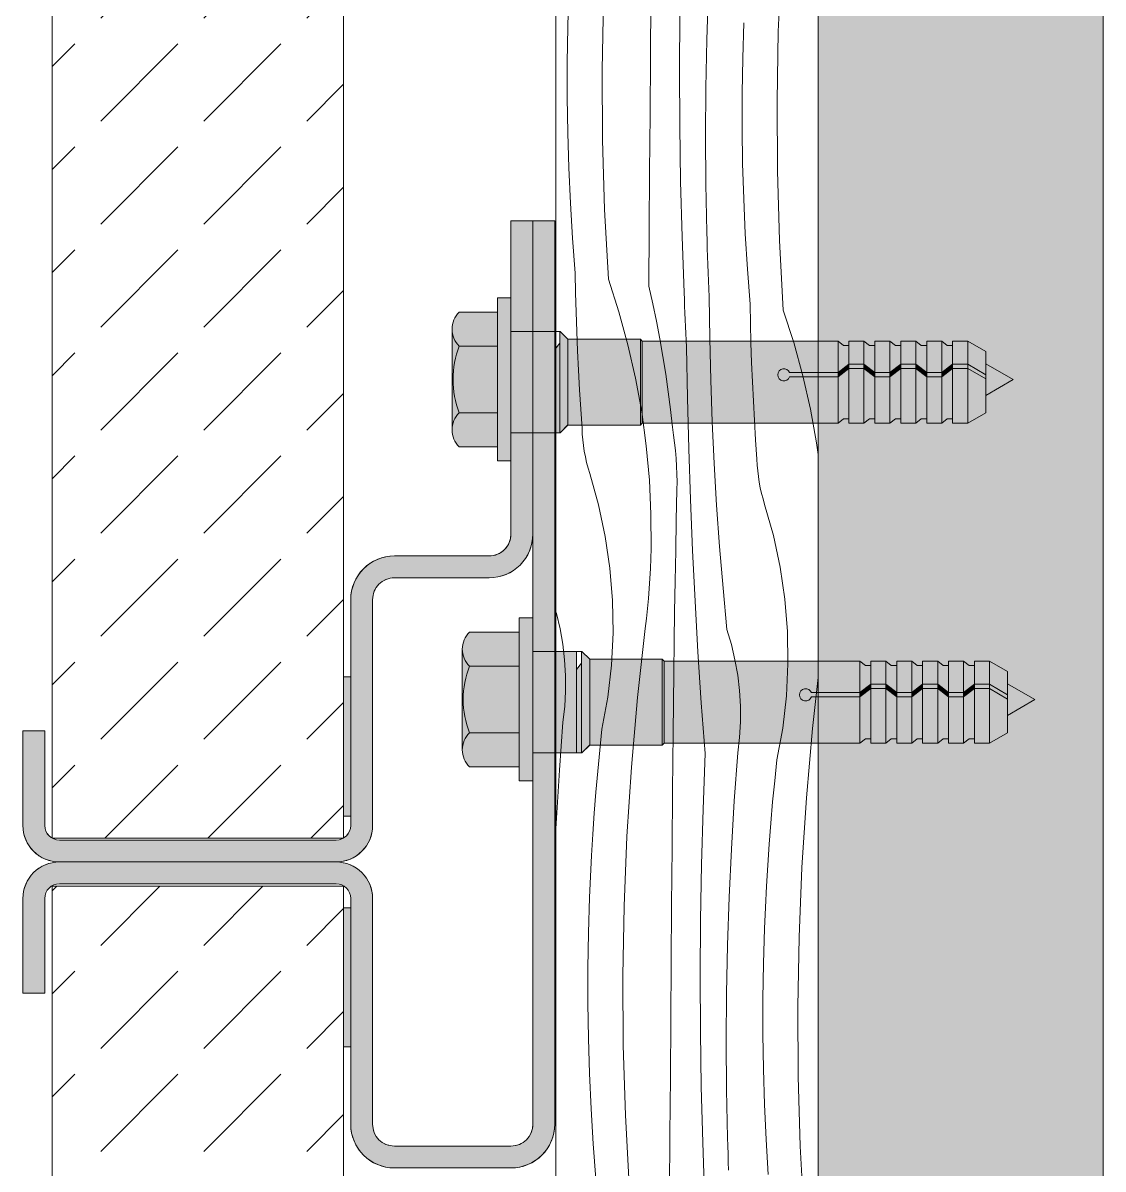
# Model space of a CAD drawing. Header units: millimetres. Extents: x -7826 to 55813, y 465 to 25965.
# Drawn here: x 20769 to 21510, y 18062 to 18848 of the extents above; entities that cross this region are included whole.
import ezdxf

# ---------------------------------------------------------------- set-up
doc = ezdxf.new("R2010")
doc.units = ezdxf.units.MM
for name, color, linetype, lineweight in [('2D - Ogolne2', 251, 'Continuous', 15), ('2D Drafting - General102', 254, 'Continuous', 13), ('2D Drafting - General121', 255, 'Continuous', 0), ('2D Drafting - General2', 251, 'Continuous', 15), ('2D Drafting - General81', 251, 'Continuous', 20)]:
    doc.layers.add(name, color=color, linetype=linetype, lineweight=lineweight)
pattern_1 = [(45, (98815.82, -48252.71), (-70.71068, 70.71068), [75, -25]), (45, (98815.82, -48182), (-70.71068, 70.71068), [75, -25])]

# ---------------------------------------------------------------- blocks, each defined once
blk = doc.blocks.new('*X26')
at = {"layer": '2D Drafting - General81', "linetype": 'Continuous'}
for p, q in [((-77528.71, 67095.32), (-77526.75, 67143.1)), ((-77577.81, 67089.67), (-77576.69, 67122.7)), ((-77673.23, 67098.23), (-77672.5, 67122.37)), ((-77649.61, 67068.68), (-77648.78, 67116.49)), ((-77616.44, 67077.79), (-77616.13, 67117.14)), ((-77596.5, 67068.75), (-77596.27, 67106.9)), ((-77553.16, 67077.06), (-77552.44, 67101.2)), ((-77673.6, 67074.08), (-77673.23, 67098.23)), ((-77529.55, 67047.51), (-77528.71, 67095.32)), ((-77578.48, 67056.64), (-77577.81, 67089.67)), ((-77616.74, 67038.45), (-77616.44, 67077.79)), ((-77553.53, 67052.91), (-77553.16, 67077.06)), ((-77673.6, 67049.94), (-77673.6, 67074.08)), ((-77649.32, 67020.87), (-77649.61, 67068.68)), ((-77596.33, 67030.59), (-77596.5, 67068.75)), ((-77578.69, 67023.59), (-77578.48, 67056.64)), ((-77553.53, 67028.77), (-77553.53, 67052.91)), ((-77673.24, 67025.79), (-77673.6, 67049.94)), ((-77529.25, 66999.69), (-77529.55, 67047.51)), ((-77617.02, 66999.11), (-77616.74, 67038.45)), ((-77595.76, 66992.44), (-77596.33, 67030.59)), ((-77553.17, 67004.62), (-77553.53, 67028.77)), ((-77672.52, 67001.65), (-77673.24, 67025.79)), ((-77647.9, 66973.07), (-77649.32, 67020.87)), ((-77578.46, 66990.54), (-77578.69, 67023.59)), ((-77671.43, 66977.53), (-77672.52, 67001.65)), ((-77617.29, 66959.76), (-77617.02, 66999.11)), ((-77552.45, 66980.48), (-77553.17, 67004.62)), ((-77527.83, 66951.9), (-77529.25, 66999.69)), ((-77594.78, 66954.29), (-77595.76, 66992.44)), ((-77577.77, 66957.51), (-77578.46, 66990.54)), ((-77669.99, 66953.42), (-77671.43, 66977.53)), ((-77551.37, 66956.36), (-77552.45, 66980.48)), ((-77645.35, 66925.32), (-77647.9, 66973.07)), ((-77617.54, 66920.42), (-77617.29, 66959.76)), ((-77577.61, 66951.96), (-77577.77, 66957.51)), ((-77668.18, 66929.34), (-77669.99, 66953.42)), ((-77593.4, 66916.16), (-77594.78, 66954.29)), ((-77577.44, 66946.41), (-77577.61, 66951.96)), ((-77549.92, 66932.25), (-77551.37, 66956.36)), ((-77525.28, 66904.15), (-77527.83, 66951.9)), ((-77577.26, 66940.86), (-77577.44, 66946.41)), ((-77577.06, 66935.31), (-77577.26, 66940.86)), ((-77576.85, 66929.76), (-77577.06, 66935.31)), ((-77667.91, 66916.03), (-77668.18, 66929.34)), ((-77576.63, 66924.21), (-77576.85, 66929.76)), ((-77548.11, 66908.17), (-77549.92, 66932.25)), ((-77645.35, 66925.32), (-77638.12, 66902.94)), ((-77617.54, 66920.42), (-77614.83, 66908.45)), ((-77576.39, 66918.66), (-77576.63, 66924.21)), ((-77576.14, 66913.12), (-77576.39, 66918.66)), ((-77667.55, 66902.71), (-77667.91, 66916.03)), ((-77593.2, 66911.48), (-77593.4, 66916.16)), ((-77593, 66906.81), (-77593.2, 66911.48)), ((-77575.8, 66884.54), (-77576.14, 66913.12)), ((-77667.09, 66889.4), (-77667.55, 66902.71)), ((-77638.12, 66902.94), (-77631.9, 66880.26)), ((-77614.83, 66908.45), (-77612.32, 66896.44)), ((-77592.79, 66902.14), (-77593, 66906.81)), ((-77547.84, 66894.86), (-77548.11, 66908.17)), ((-77525.28, 66904.15), (-77518.06, 66881.77)), ((-77612.32, 66896.44), (-77610, 66884.39)), ((-77592.58, 66897.46), (-77592.79, 66902.14)), ((-77592.35, 66892.79), (-77592.58, 66897.46)), ((-77547.48, 66881.54), (-77547.84, 66894.86)), ((-77666.54, 66876.09), (-77667.09, 66889.4)), ((-77592.13, 66888.12), (-77592.35, 66892.79)), ((-77591.89, 66883.44), (-77592.13, 66888.12)), ((-77631.9, 66880.26), (-77626.68, 66857.32)), ((-77610, 66884.39), (-77607.88, 66872.31)), ((-77591.65, 66878.77), (-77591.89, 66883.44)), ((-77575.12, 66855.97), (-77575.8, 66884.54)), ((-77547.02, 66868.23), (-77547.48, 66881.54)), ((-77518.06, 66881.77), (-77511.83, 66859.08)), ((-77665.9, 66862.79), (-77666.54, 66876.09)), ((-77607.88, 66872.31), (-77605.95, 66860.19)), ((-77591.07, 66843.86), (-77591.65, 66878.77)), ((-77546.48, 66854.92), (-77547.02, 66868.23)), ((-77665.16, 66849.49), (-77665.9, 66862.79)), ((-77626.68, 66857.32), (-77622.49, 66834.18)), ((-77605.95, 66860.19), (-77604.23, 66848.04)), ((-77574.1, 66827.4), (-77575.12, 66855.97)), ((-77511.83, 66859.08), (-77506.61, 66836.15)), ((-77664.33, 66836.19), (-77665.16, 66849.49)), ((-77604.23, 66848.04), (-77602.7, 66835.86)), ((-77545.83, 66841.62), (-77546.48, 66854.92)), ((-77590.2, 66808.96), (-77591.07, 66843.86)), ((-77545.09, 66828.32), (-77545.83, 66841.62)), ((-77663.41, 66822.91), (-77664.33, 66836.19)), ((-77622.49, 66834.18), (-77619.32, 66810.87)), ((-77602.7, 66835.86), (-77601.37, 66823.67)), ((-77506.61, 66836.15), (-77502.42, 66813.01)), ((-77572.75, 66798.86), (-77574.1, 66827.4)), ((-77544.26, 66815.02), (-77545.09, 66828.32)), ((-77663.23, 66818.96), (-77663.41, 66822.91)), ((-77662.91, 66815.02), (-77663.23, 66818.96)), ((-77600.55, 66818.35), (-77601.37, 66823.67)), ((-77599.85, 66813.01), (-77600.55, 66818.35)), ((-77662.46, 66811.1), (-77662.91, 66815.02)), ((-77661.87, 66807.2), (-77662.46, 66811.1)), ((-77619.32, 66810.87), (-77617.19, 66787.45)), ((-77599.27, 66807.67), (-77599.85, 66813.01)), ((-77589.04, 66774.07), (-77590.2, 66808.96)), ((-77543.34, 66801.73), (-77544.26, 66815.02)), ((-77502.42, 66813.01), (-77501.33, 66805)), ((-77661.14, 66803.32), (-77661.87, 66807.2)), ((-77660.28, 66799.46), (-77661.14, 66803.32)), ((-77598.83, 66802.3), (-77599.27, 66807.67)), ((-77598.5, 66796.93), (-77598.83, 66802.3)), ((-77543.16, 66797.79), (-77543.34, 66801.73)), ((-77659.28, 66795.64), (-77660.28, 66799.46)), ((-77658.15, 66791.86), (-77659.28, 66795.64)), ((-77598.31, 66791.56), (-77598.5, 66796.93)), ((-77571.05, 66770.33), (-77572.75, 66798.86)), ((-77542.85, 66793.85), (-77543.16, 66797.79)), ((-77542.39, 66789.93), (-77542.85, 66793.85)), ((-77652.11, 66770.52), (-77658.15, 66791.86)), ((-77617.19, 66787.45), (-77616.1, 66763.96)), ((-77598.24, 66786.18), (-77598.31, 66791.56)), ((-77598.29, 66780.8), (-77598.24, 66786.18)), ((-77541.8, 66786.03), (-77542.39, 66789.93)), ((-77541.07, 66782.15), (-77541.8, 66786.03)), ((-77598.73, 66759.91), (-77598.29, 66780.8)), ((-77540.21, 66778.29), (-77541.07, 66782.15)), ((-77539.21, 66774.47), (-77540.21, 66778.29)), ((-77647.48, 66748.83), (-77652.11, 66770.52)), ((-77587.6, 66739.19), (-77589.04, 66774.07)), ((-77569.02, 66741.82), (-77571.05, 66770.33)), ((-77538.08, 66770.69), (-77539.21, 66774.47)), ((-77532.05, 66749.35), (-77538.08, 66770.69)), ((-77616.1, 66763.96), (-77616.05, 66740.44)), ((-77599.14, 66739.02), (-77598.73, 66759.91)), ((-77644.26, 66726.88), (-77647.48, 66748.83)), ((-77527.41, 66727.66), (-77532.05, 66749.35)), ((-77616.23, 66733.57), (-77616.05, 66740.44)), ((-77599.52, 66718.12), (-77599.14, 66739.02)), ((-77585.86, 66704.32), (-77587.6, 66739.19)), ((-77566.65, 66713.34), (-77569.02, 66741.82)), ((-77616.5, 66726.7), (-77616.23, 66733.57)), ((-77642.48, 66704.77), (-77644.26, 66726.88)), ((-77616.86, 66719.84), (-77616.5, 66726.7)), ((-77524.19, 66705.71), (-77527.41, 66727.66)), ((-77617.31, 66712.98), (-77616.86, 66719.84)), ((-77599.86, 66697.23), (-77599.52, 66718.12)), ((-77618.47, 66699.29), (-77617.84, 66706.13)), ((-77617.84, 66706.13), (-77617.31, 66712.98)), ((-77563.94, 66684.89), (-77566.65, 66713.34)), ((-77642.13, 66682.6), (-77642.48, 66704.77)), ((-77619.18, 66692.46), (-77618.47, 66699.29)), ((-77583.84, 66669.47), (-77585.86, 66704.32)), ((-77522.41, 66683.6), (-77524.19, 66705.71)), ((-77680.97, 66695.77), (-77681.33, 66696.99)), ((-77678.52, 66685.33), (-77680.97, 66695.77)), ((-77619.99, 66685.63), (-77619.18, 66692.46)), ((-77600.17, 66676.34), (-77599.86, 66697.23)), ((-77676.67, 66674.77), (-77678.52, 66685.33)), ((-77643.23, 66660.45), (-77642.13, 66682.6)), ((-77625.32, 66638.11), (-77619.99, 66685.63)), ((-77560.9, 66674.6), (-77563.94, 66684.89)), ((-77522.06, 66661.43), (-77522.41, 66683.6)), ((-77675.42, 66664.11), (-77676.67, 66674.77)), ((-77600.45, 66655.45), (-77600.17, 66676.34)), ((-77558.45, 66664.16), (-77560.9, 66674.6)), ((-77581.54, 66634.63), (-77583.84, 66669.47)), ((-77674.78, 66653.41), (-77675.42, 66664.11)), ((-77645.77, 66638.41), (-77643.23, 66660.45)), ((-77556.6, 66653.59), (-77558.45, 66664.16)), ((-77523.16, 66639.27), (-77522.06, 66661.43)), ((-77674.75, 66642.68), (-77674.78, 66653.41)), ((-77600.69, 66634.55), (-77600.45, 66655.45)), ((-77555.35, 66642.94), (-77556.6, 66653.59)), ((-77505.25, 66616.94), (-77501.33, 66651.87)), ((-77554.71, 66632.24), (-77555.35, 66642.94)), ((-77675.32, 66631.97), (-77674.75, 66642.68)), ((-77649.73, 66616.59), (-77645.77, 66638.41)), ((-77629.53, 66590.48), (-77625.32, 66638.11)), ((-77525.7, 66617.24), (-77523.16, 66639.27)), ((-77676.51, 66621.31), (-77675.32, 66631.97)), ((-77600.9, 66613.66), (-77600.69, 66634.55)), ((-77578.94, 66599.82), (-77581.54, 66634.63)), ((-77554.68, 66621.51), (-77554.71, 66632.24)), ((-77678.97, 66588.36), (-77676.51, 66621.31)), ((-77555.26, 66610.8), (-77554.68, 66621.51)), ((-77651.26, 66602.16), (-77649.73, 66616.59)), ((-77601.25, 66574.32), (-77600.9, 66613.66)), ((-77529.66, 66595.42), (-77525.7, 66617.24)), ((-77509.46, 66569.31), (-77505.25, 66616.94)), ((-77556.44, 66600.14), (-77555.26, 66610.8)), ((-77652.65, 66587.72), (-77651.26, 66602.16)), ((-77580.38, 66561.69), (-77578.94, 66599.82)), ((-77558.9, 66567.19), (-77556.44, 66600.14)), ((-77680.99, 66555.37), (-77678.97, 66588.36)), ((-77632.61, 66542.76), (-77629.53, 66590.48)), ((-77531.19, 66580.99), (-77529.66, 66595.42)), ((-77653.92, 66573.27), (-77652.65, 66587.72)), ((-77532.59, 66566.55), (-77531.19, 66580.99)), ((-77655.06, 66558.8), (-77653.92, 66573.27)), ((-77601.59, 66534.97), (-77601.25, 66574.32)), ((-77560.92, 66534.2), (-77558.9, 66567.19)), ((-77533.85, 66552.09), (-77532.59, 66566.55)), ((-77512.54, 66521.59), (-77509.46, 66569.31)), ((-77656.06, 66544.33), (-77655.06, 66558.8)), ((-77581.42, 66523.54), (-77580.38, 66561.69)), ((-77681.33, 66548.09), (-77680.99, 66555.37)), ((-77534.99, 66537.63), (-77533.85, 66552.09)), ((-77656.94, 66529.84), (-77656.06, 66544.33)), ((-77634.57, 66494.98), (-77632.61, 66542.76)), ((-77601.91, 66495.63), (-77601.59, 66534.97)), ((-77562.48, 66501.19), (-77560.92, 66534.2)), ((-77535.99, 66523.16), (-77534.99, 66537.63)), ((-77657.68, 66515.35), (-77656.94, 66529.84)), ((-77582.06, 66485.39), (-77581.42, 66523.54)), ((-77536.87, 66508.67), (-77535.99, 66523.16)), ((-77514.5, 66473.81), (-77512.54, 66521.59)), ((-77658.29, 66500.86), (-77657.68, 66515.35)), ((-77537.61, 66494.18), (-77536.87, 66508.67)), ((-77659.02, 66476.72), (-77658.29, 66500.86)), ((-77635.4, 66447.17), (-77634.57, 66494.98)), ((-77602.23, 66456.28), (-77601.91, 66495.63)), ((-77563.6, 66468.16), (-77562.48, 66501.19)), ((-77538.22, 66479.69), (-77537.61, 66494.18)), ((-77582.29, 66447.24), (-77582.06, 66485.39)), ((-77538.95, 66455.55), (-77538.22, 66479.69)), ((-77659.39, 66452.57), (-77659.02, 66476.72)), ((-77515.33, 66426), (-77514.5, 66473.81)), ((-77564.26, 66435.13), (-77563.6, 66468.16)), ((-77602.52, 66416.94), (-77602.23, 66456.28)), ((-77539.32, 66431.4), (-77538.95, 66455.55)), ((-77659.39, 66428.43), (-77659.39, 66452.57)), ((-77635.11, 66399.36), (-77635.4, 66447.17)), ((-77582.12, 66409.08), (-77582.29, 66447.24)), ((-77564.48, 66402.08), (-77564.26, 66435.13)), ((-77539.32, 66407.26), (-77539.32, 66431.4)), ((-77659.03, 66404.28), (-77659.39, 66428.43)), ((-77515.04, 66378.18), (-77515.33, 66426)), ((-77602.81, 66377.6), (-77602.52, 66416.94)), ((-77581.55, 66370.93), (-77582.12, 66409.08)), ((-77538.96, 66383.11), (-77539.32, 66407.26)), ((-77658.31, 66380.14), (-77659.03, 66404.28)), ((-77633.68, 66351.56), (-77635.11, 66399.36)), ((-77564.24, 66369.03), (-77564.48, 66402.08)), ((-77657.22, 66356.02), (-77658.31, 66380.14)), ((-77603.08, 66338.25), (-77602.81, 66377.6)), ((-77538.24, 66358.97), (-77538.96, 66383.11)), ((-77513.62, 66330.39), (-77515.04, 66378.18)), ((-77580.57, 66332.78), (-77581.55, 66370.93)), ((-77563.56, 66336), (-77564.24, 66369.03)), ((-77655.77, 66331.91), (-77657.22, 66356.02)), ((-77537.15, 66334.85), (-77538.24, 66358.97)), ((-77631.14, 66303.81), (-77633.68, 66351.56)), ((-77603.33, 66298.91), (-77603.08, 66338.25)), ((-77653.96, 66307.83), (-77655.77, 66331.91)), ((-77579.19, 66294.65), (-77580.57, 66332.78)), ((-77563.4, 66330.45), (-77563.56, 66336)), ((-77563.23, 66324.9), (-77563.4, 66330.45)), ((-77535.71, 66310.74), (-77537.15, 66334.85)), ((-77511.07, 66282.64), (-77513.62, 66330.39)), ((-77563.04, 66319.35), (-77563.23, 66324.9)), ((-77562.85, 66313.8), (-77563.04, 66319.35))]:
    blk.add_line(p, q, dxfattribs=at)
blk = doc.blocks.new('Wype_nienie_27')
at = {"layer": '2D Drafting - General2', "linetype": 'Continuous'}
for p, q in [((-77681.33, 67937), (-77681.33, 53283.58)), ((-77501.33, 53283.58), (-77501.33, 67937))]:
    blk.add_line(p, q, dxfattribs=at)
at = {"layer": '2D Drafting - General81', "linetype": 'Continuous'}
blk.add_blockref('*X26', (0, 0), dxfattribs=at)

msp = doc.modelspace()

# ---------------------------------------------------------------- hatches: boundary and pattern name
at = {"layer": '2D Drafting - General102', "linetype": 'Continuous'}
for points in [[(21118.62, 18636.78), (21118.62, 18712.64), (21103.62, 18712.64), (21103.62, 18659.71), (21103.62, 18636.78)], [(21133.62, 18712.64), (21118.62, 18712.64), (21118.62, 18636.78), (21133.62, 18636.78)], [(21023.63, 18467.64), (21088.62, 18467.64, 0.414214), (21118.62, 18497.64), (21118.62, 18567.11), (21103.62, 18567.11), (21103.62, 18497.64, -0.414214), (21088.62, 18482.64), (21023.63, 18482.64, 0.414214), (20993.63, 18452.64), (20993.63, 18297.64, -0.414214), (20983.63, 18287.64), (20793.63, 18287.64, -0.414214), (20783.63, 18297.64), (20783.63, 18362.64), (20768.63, 18362.64), (20768.63, 18297.64, 0.414214), (20793.63, 18272.64), (20983.63, 18272.64, 0.414214), (21008.63, 18297.64), (21008.63, 18452.64, -0.414214)], [(21133.62, 18567.11), (21118.62, 18567.11), (21118.62, 18497.64), (21118.62, 18417.15), (21133.62, 18417.15)], [(21133.62, 18347.48), (21118.62, 18347.48), (21118.62, 18328.24), (21118.62, 18092.64, -0.414214), (21103.62, 18077.64), (21023.63, 18077.64, -0.414214), (21008.63, 18092.64), (21008.63, 18247.64, 0.414214), (20983.63, 18272.64), (20793.63, 18272.64, 0.414214), (20768.63, 18247.64), (20768.63, 18182.64), (20783.63, 18182.64), (20783.63, 18247.64, -0.414214), (20793.63, 18257.64), (20983.63, 18257.64, -0.414214), (20993.63, 18247.64), (20993.63, 18092.64, 0.414214), (21023.63, 18062.64), (21103.62, 18062.64, 0.414214), (21133.62, 18092.64)]]:
    msp.add_hatch(color=256, dxfattribs=at).paths.add_polyline_path(points, flags=0)
at = {"layer": '2D Drafting - General121', "linetype": 'Continuous'}
for points in [[(21103.62, 18603.79), (21103.62, 18547.87), (21094.3, 18547.87), (21094.3, 18603.79), (21094.3, 18659.71), (21103.62, 18659.71)], [(21094.3, 18626.7), (21068.12, 18626.7, -0.41956), (21068.12, 18650), (21094.3, 18650)], [(21063.85, 18603.79, 0.092424), (21068.12, 18580.88, 0.201281), (21063.23, 18569.23), (21063.23, 18638.35, 0.201281), (21068.12, 18626.7, 0.092424)], [(21133.62, 18567.11), (21103.62, 18567.11), (21103.62, 18603.79), (21103.62, 18636.78), (21133.62, 18636.78), (21133.62, 18599.91)], [(21103.62, 18567.11), (21103.62, 18603.79), (21103.62, 18636.78), (21133.62, 18636.78), (21133.62, 18600.86), (21133.62, 18567.11)], [(21137.13, 18567.21), (21137.13, 18636.78), (21137.3, 18636.78), (21142.72, 18631.37), (21142.72, 18572.62), (21137.3, 18567.21)], [(21133.62, 18567.21), (21133.62, 18599.91), (21133.62, 18624.27), (21137.13, 18628.64), (21137.13, 18567.21)], [(21142.72, 18572.52), (21142.72, 18631.37), (21192.46, 18631.37), (21192.46, 18572.52)], [(21192.46, 18572.52), (21192.46, 18631.37), (21193.71, 18630.12), (21193.71, 18573.77)], [(21193.71, 18573.77), (21193.71, 18630.12), (21328.12, 18630.12), (21328.12, 18608.47), (21294.82, 18608.47, 5.475043), (21294.82, 18605.51), (21328.12, 18605.51), (21328.12, 18573.77)], [(21335.57, 18627.16), (21335.57, 18614.21), (21328.12, 18608.47), (21328.12, 18630.12), (21331.87, 18627.16)], [(21345.92, 18630.12), (21345.92, 18614.21), (21335.57, 18614.21), (21335.57, 18630.12)], [(21353.36, 18627.16), (21353.36, 18608.47), (21345.92, 18614.21), (21345.92, 18630.12), (21349.66, 18627.16)], [(21363.72, 18630.12), (21363.72, 18608.47), (21353.36, 18608.47), (21353.36, 18630.12)], [(21363.72, 18608.47), (21363.72, 18630.12), (21367.46, 18627.16), (21371.16, 18627.16), (21371.16, 18614.21)], [(21381.51, 18630.12), (21381.51, 18614.21), (21371.16, 18614.21), (21371.16, 18630.12)], [(21388.96, 18627.16), (21388.96, 18608.47), (21381.51, 18614.21), (21381.51, 18630.12), (21385.26, 18627.16)], [(21399.31, 18630.12), (21399.31, 18608.47), (21388.96, 18608.47), (21388.96, 18630.12)], [(21406.75, 18627.16), (21406.75, 18614.21), (21399.31, 18608.47), (21399.31, 18630.12), (21403.05, 18627.16)], [(21406.75, 18614.21), (21406.75, 18630.12), (21417.11, 18630.12), (21417.11, 18614.21)], [(21429.49, 18607.07), (21417.11, 18614.21), (21417.11, 18630.12), (21429.49, 18622.98)], [(21094.3, 18580.88), (21068.12, 18580.88, -0.092424), (21063.85, 18603.79, -0.092424), (21068.12, 18626.7), (21094.3, 18626.7), (21094.3, 18603.79)], [(21328.12, 18608.47), (21335.57, 18614.21), (21335.57, 18611.25), (21328.12, 18605.51)], [(21335.57, 18614.21), (21345.92, 18614.21), (21345.92, 18611.25), (21335.57, 18611.25)], [(21353.36, 18605.51), (21345.92, 18611.25), (21345.92, 18614.21), (21353.36, 18608.47)], [(21371.16, 18611.25), (21363.72, 18605.51), (21363.72, 18608.47), (21371.16, 18614.21)], [(21381.51, 18611.25), (21371.16, 18611.25), (21371.16, 18614.21), (21381.51, 18614.21)], [(21388.96, 18605.51), (21381.51, 18611.25), (21381.51, 18614.21), (21388.96, 18608.47)], [(21399.31, 18608.47), (21406.75, 18614.21), (21406.75, 18611.25), (21399.31, 18605.51)], [(21406.75, 18614.21), (21417.11, 18614.21), (21417.11, 18611.25), (21406.75, 18611.25)], [(21429.49, 18604.11), (21417.11, 18611.25), (21417.11, 18614.21), (21429.49, 18607.07)], [(21448.22, 18603.69), (21429.49, 18592.88), (21429.49, 18614.5)], [(21328.12, 18605.51), (21294.82, 18605.51, -5.475043), (21294.82, 18608.47), (21328.12, 18608.47)], [(21335.57, 18576.73), (21331.87, 18576.73), (21328.12, 18573.77), (21328.12, 18605.51), (21335.57, 18611.25)], [(21335.57, 18573.77), (21335.57, 18611.25), (21345.92, 18611.25), (21345.92, 18573.77)], [(21353.36, 18576.73), (21349.66, 18576.73), (21345.92, 18573.77), (21345.92, 18611.25), (21353.36, 18605.51)], [(21353.36, 18608.47), (21363.72, 18608.47), (21363.72, 18605.51), (21353.36, 18605.51)], [(21353.36, 18573.77), (21353.36, 18605.51), (21363.72, 18605.51), (21363.72, 18573.77)], [(21371.16, 18576.73), (21367.46, 18576.73), (21363.72, 18573.77), (21363.72, 18605.51), (21371.16, 18611.25)], [(21381.51, 18573.77), (21371.16, 18573.77), (21371.16, 18611.25), (21381.51, 18611.25)], [(21388.96, 18576.73), (21385.26, 18576.73), (21381.51, 18573.77), (21381.51, 18611.25), (21388.96, 18605.51)], [(21388.96, 18608.47), (21399.31, 18608.47), (21399.31, 18605.51), (21388.96, 18605.51)], [(21399.31, 18573.77), (21388.96, 18573.77), (21388.96, 18605.51), (21399.31, 18605.51)], [(21406.75, 18576.73), (21403.05, 18576.73), (21399.31, 18573.77), (21399.31, 18605.51), (21406.75, 18611.25)], [(21406.75, 18573.77), (21406.75, 18611.25), (21417.11, 18611.25), (21417.11, 18573.77)], [(21429.49, 18580.92), (21417.11, 18573.77), (21417.11, 18611.25), (21429.49, 18604.11)], [(21094.3, 18557.58), (21068.12, 18557.58, -0.41956), (21068.12, 18580.88), (21094.3, 18580.88)], [(21118.62, 18384.16), (21118.62, 18328.24), (21109.3, 18328.24), (21109.3, 18384.16), (21109.3, 18440.08), (21118.62, 18440.08)], [(21109.3, 18407.07), (21075.12, 18407.07, -0.41956), (21075.12, 18430.37), (21109.3, 18430.37)], [(21070.85, 18384.16, 0.092424), (21075.12, 18361.25, 0.201281), (21070.23, 18349.6), (21070.23, 18418.72, 0.201281), (21075.12, 18407.07, 0.092424)], [(21148.62, 18347.48), (21118.62, 18347.48), (21118.62, 18384.16), (21118.62, 18417.15), (21148.62, 18417.15), (21148.62, 18380.28)], [(21118.62, 18347.48), (21118.62, 18384.16), (21118.62, 18417.15), (21148.62, 18417.15), (21148.62, 18381.23), (21148.62, 18347.48)], [(21152.13, 18347.58), (21152.13, 18417.15), (21152.3, 18417.15), (21157.72, 18411.74), (21157.72, 18352.99), (21152.3, 18347.58)], [(21109.3, 18361.25), (21075.12, 18361.25, -0.092424), (21070.85, 18384.16, -0.092424), (21075.12, 18407.07), (21109.3, 18407.07), (21109.3, 18384.16)], [(21148.62, 18347.58), (21148.62, 18380.28), (21148.62, 18404.64), (21152.13, 18409.01), (21152.13, 18347.58)], [(21157.72, 18352.89), (21157.72, 18411.74), (21207.46, 18411.74), (21207.46, 18352.89)], [(21207.46, 18352.89), (21207.46, 18411.74), (21208.71, 18410.49), (21208.71, 18354.14)], [(21208.71, 18354.14), (21208.71, 18410.49), (21343.12, 18410.49), (21343.12, 18388.84), (21309.82, 18388.84, 5.475043), (21309.82, 18385.88), (21343.12, 18385.88), (21343.12, 18354.14)], [(21350.57, 18407.53), (21350.57, 18394.58), (21343.12, 18388.84), (21343.12, 18410.49), (21346.87, 18407.53)], [(21360.92, 18410.49), (21360.92, 18394.58), (21350.57, 18394.58), (21350.57, 18410.49)], [(21368.36, 18407.53), (21368.36, 18388.84), (21360.92, 18394.58), (21360.92, 18410.49), (21364.66, 18407.53)], [(21378.72, 18410.49), (21378.72, 18388.84), (21368.36, 18388.84), (21368.36, 18410.49)], [(21378.72, 18388.84), (21378.72, 18410.49), (21382.46, 18407.53), (21386.16, 18407.53), (21386.16, 18394.58)], [(21396.51, 18410.49), (21396.51, 18394.58), (21386.16, 18394.58), (21386.16, 18410.49)], [(21403.96, 18407.53), (21403.96, 18388.84), (21396.51, 18394.58), (21396.51, 18410.49), (21400.26, 18407.53)], [(21414.31, 18410.49), (21414.31, 18388.84), (21403.96, 18388.84), (21403.96, 18410.49)], [(21421.75, 18407.53), (21421.75, 18394.58), (21414.31, 18388.84), (21414.31, 18410.49), (21418.05, 18407.53)], [(21421.75, 18394.58), (21421.75, 18410.49), (21432.11, 18410.49), (21432.11, 18394.58)], [(21444.49, 18387.44), (21432.11, 18394.58), (21432.11, 18410.49), (21444.49, 18403.34)], [(21343.12, 18385.88), (21309.82, 18385.88, -5.475043), (21309.82, 18388.84), (21343.12, 18388.84)], [(21343.12, 18388.84), (21350.57, 18394.58), (21350.57, 18391.62), (21343.12, 18385.88)], [(21350.57, 18357.1), (21346.87, 18357.1), (21343.12, 18354.14), (21343.12, 18385.88), (21350.57, 18391.62)], [(21350.57, 18394.58), (21360.92, 18394.58), (21360.92, 18391.62), (21350.57, 18391.62)], [(21350.57, 18354.14), (21350.57, 18391.62), (21360.92, 18391.62), (21360.92, 18354.14)], [(21368.36, 18385.88), (21360.92, 18391.62), (21360.92, 18394.58), (21368.36, 18388.84)], [(21368.36, 18357.1), (21364.66, 18357.1), (21360.92, 18354.14), (21360.92, 18391.62), (21368.36, 18385.88)], [(21386.16, 18391.62), (21378.72, 18385.88), (21378.72, 18388.84), (21386.16, 18394.58)], [(21386.16, 18357.1), (21382.46, 18357.1), (21378.72, 18354.14), (21378.72, 18385.88), (21386.16, 18391.62)], [(21396.51, 18391.62), (21386.16, 18391.62), (21386.16, 18394.58), (21396.51, 18394.58)], [(21396.51, 18354.14), (21386.16, 18354.14), (21386.16, 18391.62), (21396.51, 18391.62)], [(21403.96, 18385.88), (21396.51, 18391.62), (21396.51, 18394.58), (21403.96, 18388.84)], [(21403.96, 18357.1), (21400.26, 18357.1), (21396.51, 18354.14), (21396.51, 18391.62), (21403.96, 18385.88)], [(21414.31, 18388.84), (21421.75, 18394.58), (21421.75, 18391.62), (21414.31, 18385.88)], [(21421.75, 18357.1), (21418.05, 18357.1), (21414.31, 18354.14), (21414.31, 18385.88), (21421.75, 18391.62)], [(21421.75, 18394.58), (21432.11, 18394.58), (21432.11, 18391.62), (21421.75, 18391.62)], [(21421.75, 18354.14), (21421.75, 18391.62), (21432.11, 18391.62), (21432.11, 18354.14)], [(21444.49, 18384.48), (21432.11, 18391.62), (21432.11, 18394.58), (21444.49, 18387.44)], [(21444.49, 18361.29), (21432.11, 18354.14), (21432.11, 18391.62), (21444.49, 18384.48)], [(21463.22, 18384.06), (21444.49, 18373.25), (21444.49, 18394.87)], [(21368.36, 18388.84), (21378.72, 18388.84), (21378.72, 18385.88), (21368.36, 18385.88)], [(21368.36, 18354.14), (21368.36, 18385.88), (21378.72, 18385.88), (21378.72, 18354.14)], [(21403.96, 18388.84), (21414.31, 18388.84), (21414.31, 18385.88), (21403.96, 18385.88)], [(21414.31, 18354.14), (21403.96, 18354.14), (21403.96, 18385.88), (21414.31, 18385.88)], [(21109.3, 18337.95), (21075.12, 18337.95, -0.41956), (21075.12, 18361.25), (21109.3, 18361.25)]]:
    msp.add_hatch(color=256, dxfattribs=at).paths.add_polyline_path(points, flags=0)
at = {"layer": '2D Drafting - General81', "linetype": 'Continuous'}
h = msp.add_hatch(dxfattribs=at)
h.set_pattern_fill('BETON', color=256, style=0, pattern_type=2)
h.set_pattern_definition(pattern_1)
h.paths.add_polyline_path([(20788.72, 18288.97), (20988.72, 18288.97), (20988.72, 19684.29), (20788.72, 19684.29)], flags=0)
h = msp.add_hatch(dxfattribs=at)
h.set_pattern_fill('SOLID___DASHED', color=256, style=0, pattern_type=2)
h.set_pattern_definition([(45, (98815.82, -48252.71), (-70.71068, 70.71068), []), (45, (98780.46, -48217.35), (-70.71068, 70.71068), [75, -25])])
h.paths.add_polyline_path([(21314.49, 5030.87), (21510.03, 5030.87), (21510.03, 19684.29), (21314.49, 19684.29)], flags=0)
for points in [[(20988.72, 18399.61), (20993.63, 18399.61), (20993.63, 18304.18), (20988.72, 18304.18)], [(20988.72, 18145.66), (20993.63, 18145.66), (20993.63, 18241.1), (20988.72, 18241.1)]]:
    msp.add_hatch(color=256, dxfattribs=at).paths.add_polyline_path(points, flags=0)
h = msp.add_hatch(dxfattribs=at)
h.set_pattern_fill('BETON', color=256, style=0, pattern_type=2)
h.set_pattern_definition(pattern_1)
h.paths.add_polyline_path([(20788.72, 18256.08), (20988.72, 18256.08), (20988.72, 12286.08), (20788.72, 12286.08)], flags=0)

# ---------------------------------------------------------------- linework, layer by layer
at = {"layer": '2D - Ogolne2', "linetype": 'Continuous'}
for p, q in [((21137.3, 18636.78), (21133.62, 18636.78)), ((21133.62, 18636.78), (21133.62, 18599.91)), ((21142.72, 18631.37), (21137.3, 18636.78)), ((21142.72, 18631.37), (21142.72, 18572.52)), ((21192.46, 18631.37), (21142.72, 18631.37)), ((21192.46, 18631.37), (21192.46, 18572.52)), ((21193.71, 18630.12), (21192.46, 18631.37)), ((21193.71, 18573.77), (21193.71, 18630.12)), ((21328.12, 18630.12), (21193.71, 18630.12)), ((21328.12, 18630.12), (21328.12, 18573.77)), ((21331.87, 18627.16), (21328.12, 18630.12)), ((21335.57, 18630.12), (21335.57, 18573.77)), ((21335.57, 18630.12), (21335.57, 18627.16)), ((21345.92, 18630.12), (21335.57, 18630.12)), ((21345.92, 18630.12), (21345.92, 18573.77)), ((21349.66, 18627.16), (21345.92, 18630.12)), ((21353.36, 18630.12), (21353.36, 18573.77)), ((21353.36, 18630.12), (21353.36, 18627.16)), ((21363.72, 18630.12), (21353.36, 18630.12)), ((21363.72, 18630.12), (21363.72, 18573.77)), ((21367.46, 18627.16), (21363.72, 18630.12)), ((21371.16, 18630.12), (21371.16, 18573.77)), ((21371.16, 18630.12), (21371.16, 18627.16)), ((21381.51, 18630.12), (21371.16, 18630.12)), ((21381.51, 18630.12), (21381.51, 18573.77)), ((21385.26, 18627.16), (21381.51, 18630.12)), ((21388.96, 18630.12), (21388.96, 18627.16)), ((21388.96, 18630.12), (21388.96, 18573.77)), ((21399.31, 18630.12), (21388.96, 18630.12)), ((21399.31, 18630.12), (21399.31, 18573.77)), ((21403.05, 18627.16), (21399.31, 18630.12)), ((21417.11, 18630.12), (21406.75, 18630.12)), ((21406.75, 18630.12), (21406.75, 18573.77)), ((21417.11, 18630.12), (21417.11, 18573.77)), ((21429.49, 18622.98), (21417.11, 18630.12)), ((21335.57, 18627.16), (21331.87, 18627.16)), ((21353.36, 18627.16), (21349.66, 18627.16)), ((21371.16, 18627.16), (21367.46, 18627.16)), ((21388.96, 18627.16), (21385.26, 18627.16)), ((21406.75, 18627.16), (21403.05, 18627.16)), ((21429.49, 18622.98), (21429.49, 18580.92)), ((21335.57, 18614.21), (21328.12, 18608.47)), ((21345.92, 18614.21), (21335.57, 18614.21)), ((21353.36, 18608.47), (21345.92, 18614.21)), ((21371.16, 18614.21), (21363.72, 18608.47)), ((21381.51, 18614.21), (21371.16, 18614.21)), ((21388.96, 18608.47), (21381.51, 18614.21)), ((21406.75, 18614.21), (21399.31, 18608.47)), ((21417.11, 18614.21), (21406.75, 18614.21)), ((21429.49, 18607.07), (21417.11, 18614.21)), ((21429.49, 18614.5), (21448.22, 18603.69)), ((21328.12, 18608.47), (21294.82, 18608.47)), ((21328.12, 18605.51), (21294.82, 18605.51)), ((21335.57, 18611.25), (21328.12, 18605.51)), ((21345.92, 18611.25), (21335.57, 18611.25)), ((21353.36, 18605.51), (21345.92, 18611.25)), ((21363.72, 18608.47), (21353.36, 18608.47)), ((21363.72, 18605.51), (21353.36, 18605.51)), ((21371.16, 18611.25), (21363.72, 18605.51)), ((21381.51, 18611.25), (21371.16, 18611.25)), ((21388.96, 18605.51), (21381.51, 18611.25)), ((21399.31, 18608.47), (21388.96, 18608.47)), ((21399.31, 18605.51), (21388.96, 18605.51)), ((21406.75, 18611.25), (21399.31, 18605.51)), ((21417.11, 18611.25), (21406.75, 18611.25)), ((21429.49, 18604.11), (21417.11, 18611.25)), ((21429.49, 18592.88), (21448.22, 18603.69)), ((21133.62, 18567.11), (21133.62, 18600.86)), ((21429.49, 18580.92), (21417.11, 18573.77)), ((21142.72, 18572.52), (21137.3, 18567.11)), ((21192.46, 18572.52), (21142.72, 18572.52)), ((21193.71, 18573.77), (21192.46, 18572.52)), ((21328.12, 18573.77), (21193.71, 18573.77)), ((21331.87, 18576.73), (21328.12, 18573.77)), ((21335.57, 18576.73), (21331.87, 18576.73)), ((21335.57, 18573.77), (21335.57, 18576.73)), ((21345.92, 18573.77), (21335.57, 18573.77)), ((21349.66, 18576.73), (21345.92, 18573.77)), ((21353.36, 18576.73), (21349.66, 18576.73)), ((21353.36, 18573.77), (21353.36, 18576.73)), ((21363.72, 18573.77), (21353.36, 18573.77)), ((21367.46, 18576.73), (21363.72, 18573.77)), ((21371.16, 18576.73), (21367.46, 18576.73)), ((21371.16, 18573.77), (21371.16, 18576.73)), ((21381.51, 18573.77), (21371.16, 18573.77)), ((21385.26, 18576.73), (21381.51, 18573.77)), ((21388.96, 18576.73), (21385.26, 18576.73)), ((21388.96, 18573.77), (21388.96, 18576.73)), ((21399.31, 18573.77), (21388.96, 18573.77)), ((21403.05, 18576.73), (21399.31, 18573.77)), ((21406.75, 18576.73), (21403.05, 18576.73)), ((21417.11, 18573.77), (21406.75, 18573.77)), ((21137.3, 18567.11), (21133.62, 18567.11)), ((21148.62, 18417.15), (21148.62, 18380.28)), ((21152.3, 18417.15), (21148.62, 18417.15)), ((21157.72, 18411.74), (21152.3, 18417.15)), ((21207.46, 18411.74), (21157.72, 18411.74)), ((21157.72, 18411.74), (21157.72, 18352.89)), ((21208.71, 18410.49), (21207.46, 18411.74)), ((21207.46, 18411.74), (21207.46, 18352.89)), ((21343.12, 18410.49), (21208.71, 18410.49)), ((21208.71, 18354.14), (21208.71, 18410.49)), ((21346.87, 18407.53), (21343.12, 18410.49)), ((21343.12, 18410.49), (21343.12, 18354.14)), ((21350.57, 18407.53), (21346.87, 18407.53)), ((21350.57, 18410.49), (21350.57, 18407.53)), ((21360.92, 18410.49), (21350.57, 18410.49)), ((21350.57, 18410.49), (21350.57, 18354.14)), ((21364.66, 18407.53), (21360.92, 18410.49)), ((21360.92, 18410.49), (21360.92, 18354.14)), ((21368.36, 18407.53), (21364.66, 18407.53)), ((21368.36, 18410.49), (21368.36, 18407.53)), ((21378.72, 18410.49), (21368.36, 18410.49)), ((21368.36, 18410.49), (21368.36, 18354.14)), ((21382.46, 18407.53), (21378.72, 18410.49)), ((21378.72, 18410.49), (21378.72, 18354.14)), ((21386.16, 18407.53), (21382.46, 18407.53)), ((21386.16, 18410.49), (21386.16, 18407.53)), ((21396.51, 18410.49), (21386.16, 18410.49)), ((21386.16, 18410.49), (21386.16, 18354.14)), ((21400.26, 18407.53), (21396.51, 18410.49)), ((21396.51, 18410.49), (21396.51, 18354.14)), ((21403.96, 18407.53), (21400.26, 18407.53)), ((21403.96, 18410.49), (21403.96, 18407.53)), ((21414.31, 18410.49), (21403.96, 18410.49)), ((21403.96, 18410.49), (21403.96, 18354.14)), ((21418.05, 18407.53), (21414.31, 18410.49)), ((21414.31, 18410.49), (21414.31, 18354.14)), ((21421.75, 18407.53), (21418.05, 18407.53)), ((21421.75, 18410.49), (21421.75, 18354.14)), ((21432.11, 18410.49), (21421.75, 18410.49)), ((21444.49, 18403.34), (21432.11, 18410.49)), ((21432.11, 18410.49), (21432.11, 18354.14)), ((21444.49, 18403.34), (21444.49, 18361.29)), ((21350.57, 18394.58), (21343.12, 18388.84)), ((21350.57, 18391.62), (21343.12, 18385.88)), ((21360.92, 18394.58), (21350.57, 18394.58)), ((21360.92, 18391.62), (21350.57, 18391.62)), ((21368.36, 18388.84), (21360.92, 18394.58)), ((21368.36, 18385.88), (21360.92, 18391.62)), ((21386.16, 18394.58), (21378.72, 18388.84)), ((21386.16, 18391.62), (21378.72, 18385.88)), ((21396.51, 18394.58), (21386.16, 18394.58)), ((21396.51, 18391.62), (21386.16, 18391.62)), ((21403.96, 18388.84), (21396.51, 18394.58)), ((21403.96, 18385.88), (21396.51, 18391.62)), ((21421.75, 18394.58), (21414.31, 18388.84)), ((21421.75, 18391.62), (21414.31, 18385.88)), ((21432.11, 18394.58), (21421.75, 18394.58)), ((21432.11, 18391.62), (21421.75, 18391.62)), ((21444.49, 18387.44), (21432.11, 18394.58)), ((21444.49, 18384.48), (21432.11, 18391.62)), ((21444.49, 18394.87), (21463.22, 18384.06)), ((21343.12, 18388.84), (21309.82, 18388.84)), ((21343.12, 18385.88), (21309.82, 18385.88)), ((21378.72, 18388.84), (21368.36, 18388.84)), ((21378.72, 18385.88), (21368.36, 18385.88)), ((21414.31, 18388.84), (21403.96, 18388.84)), ((21414.31, 18385.88), (21403.96, 18385.88)), ((21444.49, 18373.25), (21463.22, 18384.06)), ((21148.62, 18347.48), (21148.62, 18381.23)), ((21444.49, 18361.29), (21432.11, 18354.14)), ((21157.72, 18352.89), (21152.3, 18347.48)), ((21207.46, 18352.89), (21157.72, 18352.89)), ((21208.71, 18354.14), (21207.46, 18352.89)), ((21343.12, 18354.14), (21208.71, 18354.14)), ((21346.87, 18357.1), (21343.12, 18354.14)), ((21350.57, 18357.1), (21346.87, 18357.1)), ((21350.57, 18354.14), (21350.57, 18357.1)), ((21360.92, 18354.14), (21350.57, 18354.14)), ((21364.66, 18357.1), (21360.92, 18354.14)), ((21368.36, 18357.1), (21364.66, 18357.1)), ((21368.36, 18354.14), (21368.36, 18357.1)), ((21378.72, 18354.14), (21368.36, 18354.14)), ((21382.46, 18357.1), (21378.72, 18354.14)), ((21386.16, 18357.1), (21382.46, 18357.1)), ((21386.16, 18354.14), (21386.16, 18357.1)), ((21396.51, 18354.14), (21386.16, 18354.14)), ((21400.26, 18357.1), (21396.51, 18354.14)), ((21403.96, 18357.1), (21400.26, 18357.1)), ((21403.96, 18354.14), (21403.96, 18357.1)), ((21414.31, 18354.14), (21403.96, 18354.14)), ((21418.05, 18357.1), (21414.31, 18354.14)), ((21421.75, 18357.1), (21418.05, 18357.1)), ((21432.11, 18354.14), (21421.75, 18354.14)), ((21152.3, 18347.48), (21148.62, 18347.48))]:
    msp.add_line(p, q, dxfattribs=at)
for centre in [(21290.9, 18606.99), (21305.9, 18387.36)]:
    msp.add_arc(centre, 4.18, 20.70161, 339.29839, dxfattribs=at)
at = {"layer": '2D Drafting - General2', "linetype": 'Continuous'}
for p, q in [((21103.62, 18712.64), (21103.62, 18497.64)), ((21118.62, 18712.64), (21103.62, 18712.64)), ((21118.62, 18712.64), (21118.62, 18092.64)), ((21133.62, 18712.64), (21118.62, 18712.64)), ((21118.62, 18712.64), (21118.62, 18497.64)), ((21133.62, 18712.64), (21133.62, 18092.64)), ((21094.3, 18659.71), (21103.62, 18659.71)), ((21094.3, 18603.79), (21094.3, 18659.71)), ((21103.62, 18659.71), (21103.62, 18603.79)), ((21068.12, 18650), (21094.3, 18650)), ((21063.23, 18569.23), (21063.23, 18638.35)), ((21103.62, 18636.78), (21133.62, 18636.78)), ((21068.12, 18626.7), (21094.3, 18626.7)), ((21094.3, 18603.79), (21094.3, 18547.87)), ((21103.62, 18547.87), (21103.62, 18603.79)), ((21068.12, 18580.88), (21094.3, 18580.88)), ((21103.62, 18567.11), (21133.62, 18567.11)), ((21068.12, 18557.58), (21094.3, 18557.58)), ((21094.3, 18547.87), (21103.62, 18547.87)), ((21088.62, 18482.64), (21023.63, 18482.64)), ((21088.62, 18467.64), (21023.63, 18467.64)), ((20993.63, 18452.64), (20993.63, 18297.64)), ((21008.63, 18452.64), (21008.63, 18297.64)), ((21109.3, 18384.16), (21109.3, 18440.08)), ((21109.3, 18440.08), (21118.62, 18440.08)), ((21118.62, 18440.08), (21118.62, 18384.16)), ((21075.12, 18430.37), (21109.3, 18430.37)), ((21070.23, 18349.6), (21070.23, 18418.72)), ((21118.62, 18417.15), (21148.62, 18417.15)), ((21075.12, 18407.07), (21109.3, 18407.07)), ((21109.3, 18384.16), (21109.3, 18328.24)), ((21118.62, 18328.24), (21118.62, 18384.16)), ((20768.63, 18362.64), (20768.63, 18297.64)), ((20768.63, 18362.64), (20783.63, 18362.64)), ((20783.63, 18362.64), (20783.63, 18297.64)), ((21075.12, 18361.25), (21109.3, 18361.25)), ((21118.62, 18347.48), (21148.62, 18347.48)), ((21075.12, 18337.95), (21109.3, 18337.95)), ((21109.3, 18328.24), (21118.62, 18328.24)), ((20983.63, 18287.64), (20793.63, 18287.64)), ((20983.63, 18272.64), (20793.63, 18272.64)), ((20983.63, 18272.64), (20793.63, 18272.64)), ((20983.63, 18257.64), (20793.63, 18257.64)), ((20768.63, 18182.64), (20768.63, 18247.64)), ((20783.63, 18182.64), (20783.63, 18247.64)), ((20993.63, 18092.64), (20993.63, 18247.64)), ((21008.63, 18092.64), (21008.63, 18247.64)), ((20768.63, 18182.64), (20783.63, 18182.64)), ((21103.62, 18077.64), (21023.63, 18077.64)), ((21103.62, 18062.64), (21023.63, 18062.64))]:
    msp.add_line(p, q, dxfattribs=at)
at = {"layer": '2D Drafting - General2', "linetype": 'Continuous', "flags": 128}
for points in [[(20788.72, 18288.97), (20988.72, 18288.97), (20988.72, 19684.29), (20788.72, 19684.29)], [(21314.49, 5030.87), (21510.03, 5030.87), (21510.03, 19684.29), (21314.49, 19684.29)], [(21118.62, 18636.78), (21118.62, 18712.64), (21103.62, 18712.64), (21103.62, 18659.71), (21103.62, 18636.78)], [(21133.62, 18712.64), (21118.62, 18712.64), (21118.62, 18636.78), (21133.62, 18636.78)], [(21103.62, 18603.79), (21103.62, 18547.87), (21094.3, 18547.87), (21094.3, 18603.79), (21094.3, 18659.71), (21103.62, 18659.71)], [(21133.62, 18567.11), (21103.62, 18567.11), (21103.62, 18603.79), (21103.62, 18636.78), (21133.62, 18636.78), (21133.62, 18599.91)], [(21103.62, 18567.11), (21103.62, 18603.79), (21103.62, 18636.78), (21133.62, 18636.78), (21133.62, 18600.86), (21133.62, 18567.11)], [(21137.13, 18567.21), (21137.13, 18636.78), (21137.3, 18636.78), (21142.72, 18631.37), (21142.72, 18572.62), (21137.3, 18567.21)], [(21133.62, 18567.21), (21133.62, 18599.91), (21133.62, 18624.27), (21137.13, 18628.64), (21137.13, 18567.21)], [(21142.72, 18572.52), (21142.72, 18631.37), (21192.46, 18631.37), (21192.46, 18572.52)], [(21192.46, 18572.52), (21192.46, 18631.37), (21193.71, 18630.12), (21193.71, 18573.77)], [(21335.57, 18627.16), (21335.57, 18614.21), (21328.12, 18608.47), (21328.12, 18630.12), (21331.87, 18627.16)], [(21345.92, 18630.12), (21345.92, 18614.21), (21335.57, 18614.21), (21335.57, 18630.12)], [(21353.36, 18627.16), (21353.36, 18608.47), (21345.92, 18614.21), (21345.92, 18630.12), (21349.66, 18627.16)], [(21363.72, 18630.12), (21363.72, 18608.47), (21353.36, 18608.47), (21353.36, 18630.12)], [(21363.72, 18608.47), (21363.72, 18630.12), (21367.46, 18627.16), (21371.16, 18627.16), (21371.16, 18614.21)], [(21381.51, 18630.12), (21381.51, 18614.21), (21371.16, 18614.21), (21371.16, 18630.12)], [(21388.96, 18627.16), (21388.96, 18608.47), (21381.51, 18614.21), (21381.51, 18630.12), (21385.26, 18627.16)], [(21399.31, 18630.12), (21399.31, 18608.47), (21388.96, 18608.47), (21388.96, 18630.12)], [(21406.75, 18627.16), (21406.75, 18614.21), (21399.31, 18608.47), (21399.31, 18630.12), (21403.05, 18627.16)], [(21406.75, 18614.21), (21406.75, 18630.12), (21417.11, 18630.12), (21417.11, 18614.21)], [(21429.49, 18607.07), (21417.11, 18614.21), (21417.11, 18630.12), (21429.49, 18622.98)], [(21328.12, 18608.47), (21335.57, 18614.21), (21335.57, 18611.25), (21328.12, 18605.51)], [(21335.57, 18614.21), (21345.92, 18614.21), (21345.92, 18611.25), (21335.57, 18611.25)], [(21353.36, 18605.51), (21345.92, 18611.25), (21345.92, 18614.21), (21353.36, 18608.47)], [(21371.16, 18611.25), (21363.72, 18605.51), (21363.72, 18608.47), (21371.16, 18614.21)], [(21381.51, 18611.25), (21371.16, 18611.25), (21371.16, 18614.21), (21381.51, 18614.21)], [(21388.96, 18605.51), (21381.51, 18611.25), (21381.51, 18614.21), (21388.96, 18608.47)], [(21399.31, 18608.47), (21406.75, 18614.21), (21406.75, 18611.25), (21399.31, 18605.51)], [(21406.75, 18614.21), (21417.11, 18614.21), (21417.11, 18611.25), (21406.75, 18611.25)], [(21429.49, 18604.11), (21417.11, 18611.25), (21417.11, 18614.21), (21429.49, 18607.07)], [(21448.22, 18603.69), (21429.49, 18592.88), (21429.49, 18614.5)], [(21335.57, 18576.73), (21331.87, 18576.73), (21328.12, 18573.77), (21328.12, 18605.51), (21335.57, 18611.25)], [(21335.57, 18573.77), (21335.57, 18611.25), (21345.92, 18611.25), (21345.92, 18573.77)], [(21353.36, 18576.73), (21349.66, 18576.73), (21345.92, 18573.77), (21345.92, 18611.25), (21353.36, 18605.51)], [(21353.36, 18608.47), (21363.72, 18608.47), (21363.72, 18605.51), (21353.36, 18605.51)], [(21353.36, 18573.77), (21353.36, 18605.51), (21363.72, 18605.51), (21363.72, 18573.77)], [(21371.16, 18576.73), (21367.46, 18576.73), (21363.72, 18573.77), (21363.72, 18605.51), (21371.16, 18611.25)], [(21381.51, 18573.77), (21371.16, 18573.77), (21371.16, 18611.25), (21381.51, 18611.25)], [(21388.96, 18576.73), (21385.26, 18576.73), (21381.51, 18573.77), (21381.51, 18611.25), (21388.96, 18605.51)], [(21388.96, 18608.47), (21399.31, 18608.47), (21399.31, 18605.51), (21388.96, 18605.51)], [(21399.31, 18573.77), (21388.96, 18573.77), (21388.96, 18605.51), (21399.31, 18605.51)], [(21406.75, 18576.73), (21403.05, 18576.73), (21399.31, 18573.77), (21399.31, 18605.51), (21406.75, 18611.25)], [(21406.75, 18573.77), (21406.75, 18611.25), (21417.11, 18611.25), (21417.11, 18573.77)], [(21429.49, 18580.92), (21417.11, 18573.77), (21417.11, 18611.25), (21429.49, 18604.11)], [(21133.62, 18567.11), (21118.62, 18567.11), (21118.62, 18497.64), (21118.62, 18417.15), (21133.62, 18417.15)], [(21118.62, 18384.16), (21118.62, 18328.24), (21109.3, 18328.24), (21109.3, 18384.16), (21109.3, 18440.08), (21118.62, 18440.08)], [(21148.62, 18347.48), (21118.62, 18347.48), (21118.62, 18384.16), (21118.62, 18417.15), (21148.62, 18417.15), (21148.62, 18380.28)], [(21118.62, 18347.48), (21118.62, 18384.16), (21118.62, 18417.15), (21148.62, 18417.15), (21148.62, 18381.23), (21148.62, 18347.48)], [(21152.13, 18347.58), (21152.13, 18417.15), (21152.3, 18417.15), (21157.72, 18411.74), (21157.72, 18352.99), (21152.3, 18347.58)], [(21148.62, 18347.58), (21148.62, 18380.28), (21148.62, 18404.64), (21152.13, 18409.01), (21152.13, 18347.58)], [(21157.72, 18352.89), (21157.72, 18411.74), (21207.46, 18411.74), (21207.46, 18352.89)], [(21207.46, 18352.89), (21207.46, 18411.74), (21208.71, 18410.49), (21208.71, 18354.14)], [(21350.57, 18407.53), (21350.57, 18394.58), (21343.12, 18388.84), (21343.12, 18410.49), (21346.87, 18407.53)], [(21360.92, 18410.49), (21360.92, 18394.58), (21350.57, 18394.58), (21350.57, 18410.49)], [(21368.36, 18407.53), (21368.36, 18388.84), (21360.92, 18394.58), (21360.92, 18410.49), (21364.66, 18407.53)], [(21378.72, 18410.49), (21378.72, 18388.84), (21368.36, 18388.84), (21368.36, 18410.49)], [(21378.72, 18388.84), (21378.72, 18410.49), (21382.46, 18407.53), (21386.16, 18407.53), (21386.16, 18394.58)], [(21396.51, 18410.49), (21396.51, 18394.58), (21386.16, 18394.58), (21386.16, 18410.49)], [(21403.96, 18407.53), (21403.96, 18388.84), (21396.51, 18394.58), (21396.51, 18410.49), (21400.26, 18407.53)], [(21414.31, 18410.49), (21414.31, 18388.84), (21403.96, 18388.84), (21403.96, 18410.49)], [(21421.75, 18407.53), (21421.75, 18394.58), (21414.31, 18388.84), (21414.31, 18410.49), (21418.05, 18407.53)], [(21421.75, 18394.58), (21421.75, 18410.49), (21432.11, 18410.49), (21432.11, 18394.58)], [(21444.49, 18387.44), (21432.11, 18394.58), (21432.11, 18410.49), (21444.49, 18403.34)], [(20988.72, 18399.61), (20993.63, 18399.61), (20993.63, 18304.18), (20988.72, 18304.18)], [(21343.12, 18388.84), (21350.57, 18394.58), (21350.57, 18391.62), (21343.12, 18385.88)], [(21350.57, 18357.1), (21346.87, 18357.1), (21343.12, 18354.14), (21343.12, 18385.88), (21350.57, 18391.62)], [(21350.57, 18394.58), (21360.92, 18394.58), (21360.92, 18391.62), (21350.57, 18391.62)], [(21350.57, 18354.14), (21350.57, 18391.62), (21360.92, 18391.62), (21360.92, 18354.14)], [(21368.36, 18385.88), (21360.92, 18391.62), (21360.92, 18394.58), (21368.36, 18388.84)], [(21368.36, 18357.1), (21364.66, 18357.1), (21360.92, 18354.14), (21360.92, 18391.62), (21368.36, 18385.88)], [(21386.16, 18391.62), (21378.72, 18385.88), (21378.72, 18388.84), (21386.16, 18394.58)], [(21386.16, 18357.1), (21382.46, 18357.1), (21378.72, 18354.14), (21378.72, 18385.88), (21386.16, 18391.62)], [(21396.51, 18391.62), (21386.16, 18391.62), (21386.16, 18394.58), (21396.51, 18394.58)], [(21396.51, 18354.14), (21386.16, 18354.14), (21386.16, 18391.62), (21396.51, 18391.62)], [(21403.96, 18385.88), (21396.51, 18391.62), (21396.51, 18394.58), (21403.96, 18388.84)], [(21403.96, 18357.1), (21400.26, 18357.1), (21396.51, 18354.14), (21396.51, 18391.62), (21403.96, 18385.88)], [(21414.31, 18388.84), (21421.75, 18394.58), (21421.75, 18391.62), (21414.31, 18385.88)], [(21421.75, 18357.1), (21418.05, 18357.1), (21414.31, 18354.14), (21414.31, 18385.88), (21421.75, 18391.62)], [(21421.75, 18394.58), (21432.11, 18394.58), (21432.11, 18391.62), (21421.75, 18391.62)], [(21421.75, 18354.14), (21421.75, 18391.62), (21432.11, 18391.62), (21432.11, 18354.14)], [(21444.49, 18384.48), (21432.11, 18391.62), (21432.11, 18394.58), (21444.49, 18387.44)], [(21444.49, 18361.29), (21432.11, 18354.14), (21432.11, 18391.62), (21444.49, 18384.48)], [(21463.22, 18384.06), (21444.49, 18373.25), (21444.49, 18394.87)], [(21368.36, 18388.84), (21378.72, 18388.84), (21378.72, 18385.88), (21368.36, 18385.88)], [(21368.36, 18354.14), (21368.36, 18385.88), (21378.72, 18385.88), (21378.72, 18354.14)], [(21403.96, 18388.84), (21414.31, 18388.84), (21414.31, 18385.88), (21403.96, 18385.88)], [(21414.31, 18354.14), (21403.96, 18354.14), (21403.96, 18385.88), (21414.31, 18385.88)], [(20788.72, 18256.08), (20988.72, 18256.08), (20988.72, 12286.08), (20788.72, 12286.08)], [(20988.72, 18145.66), (20993.63, 18145.66), (20993.63, 18241.1), (20988.72, 18241.1)]]:
    msp.add_lwpolyline(points, close=True, dxfattribs=at)
for points in [[(21094.3, 18626.7), (21068.12, 18626.7, -0.41956), (21068.12, 18650), (21094.3, 18650)], [(21063.85, 18603.79, 0.092424), (21068.12, 18580.88, 0.201281), (21063.23, 18569.23), (21063.23, 18638.35, 0.201281), (21068.12, 18626.7, 0.092424)], [(21193.71, 18573.77), (21193.71, 18630.12), (21328.12, 18630.12), (21328.12, 18608.47), (21294.82, 18608.47, 5.475043), (21294.82, 18605.51), (21328.12, 18605.51), (21328.12, 18573.77)], [(21094.3, 18580.88), (21068.12, 18580.88, -0.092424), (21063.85, 18603.79, -0.092424), (21068.12, 18626.7), (21094.3, 18626.7), (21094.3, 18603.79)], [(21328.12, 18605.51), (21294.82, 18605.51, -5.475043), (21294.82, 18608.47), (21328.12, 18608.47)], [(21094.3, 18557.58), (21068.12, 18557.58, -0.41956), (21068.12, 18580.88), (21094.3, 18580.88)], [(21023.63, 18467.64), (21088.62, 18467.64, 0.414214), (21118.62, 18497.64), (21118.62, 18567.11), (21103.62, 18567.11), (21103.62, 18497.64, -0.414214), (21088.62, 18482.64), (21023.63, 18482.64, 0.414214), (20993.63, 18452.64), (20993.63, 18297.64, -0.414214), (20983.63, 18287.64), (20793.63, 18287.64, -0.414214), (20783.63, 18297.64), (20783.63, 18362.64), (20768.63, 18362.64), (20768.63, 18297.64, 0.414214), (20793.63, 18272.64), (20983.63, 18272.64, 0.414214), (21008.63, 18297.64), (21008.63, 18452.64, -0.414214)], [(21109.3, 18407.07), (21075.12, 18407.07, -0.41956), (21075.12, 18430.37), (21109.3, 18430.37)], [(21070.85, 18384.16, 0.092424), (21075.12, 18361.25, 0.201281), (21070.23, 18349.6), (21070.23, 18418.72, 0.201281), (21075.12, 18407.07, 0.092424)], [(21109.3, 18361.25), (21075.12, 18361.25, -0.092424), (21070.85, 18384.16, -0.092424), (21075.12, 18407.07), (21109.3, 18407.07), (21109.3, 18384.16)], [(21208.71, 18354.14), (21208.71, 18410.49), (21343.12, 18410.49), (21343.12, 18388.84), (21309.82, 18388.84, 5.475043), (21309.82, 18385.88), (21343.12, 18385.88), (21343.12, 18354.14)], [(21343.12, 18385.88), (21309.82, 18385.88, -5.475043), (21309.82, 18388.84), (21343.12, 18388.84)], [(21109.3, 18337.95), (21075.12, 18337.95, -0.41956), (21075.12, 18361.25), (21109.3, 18361.25)], [(21133.62, 18347.48), (21118.62, 18347.48), (21118.62, 18328.24), (21118.62, 18092.64, -0.414214), (21103.62, 18077.64), (21023.63, 18077.64, -0.414214), (21008.63, 18092.64), (21008.63, 18247.64, 0.414214), (20983.63, 18272.64), (20793.63, 18272.64, 0.414214), (20768.63, 18247.64), (20768.63, 18182.64), (20783.63, 18182.64), (20783.63, 18247.64, -0.414214), (20793.63, 18257.64), (20983.63, 18257.64, -0.414214), (20993.63, 18247.64), (20993.63, 18092.64, 0.414214), (21023.63, 18062.64), (21103.62, 18062.64, 0.414214), (21133.62, 18092.64)]]:
    msp.add_lwpolyline(points, format="xyb", close=True, dxfattribs=at)
at = {"layer": '2D Drafting - General2', "linetype": 'Continuous'}
for centre, radius, start, end in [((21079.56, 18638.35), 16.33, 134.47805, 225.52195), ((21127.43, 18603.79), 63.58, 158.87798, 180), ((21127.43, 18603.79), 63.58, 180, 201.12202), ((21079.56, 18569.23), 16.33, 134.47805, 225.52195), ((21088.62, 18497.64), 15, 270, 0), ((21088.62, 18497.64), 30, 270, 0), ((21023.63, 18452.64), 30, 90, 180), ((21023.63, 18452.64), 15, 90, 180), ((21086.56, 18418.72), 16.33, 134.47805, 225.52195), ((21134.43, 18384.16), 63.58, 158.87798, 180), ((21134.43, 18384.16), 63.58, 180, 201.12202), ((21086.56, 18349.6), 16.33, 134.47805, 225.52195), ((20793.63, 18297.64), 25, 180, 270), ((20793.63, 18297.64), 10, 180, 270), ((20983.63, 18297.64), 25, 270, 0), ((20983.63, 18297.64), 10, 270, 0), ((20793.63, 18247.64), 25, 90, 180), ((20983.63, 18247.64), 25, 0, 90), ((20793.63, 18247.64), 10, 90, 180), ((20983.63, 18247.64), 10, 0, 90), ((21023.63, 18092.64), 30, 180, 270), ((21023.63, 18092.64), 15, 180, 270), ((21103.62, 18092.64), 15, 270, 0), ((21103.62, 18092.64), 30, 270, 0)]:
    msp.add_arc(centre, radius, start, end, dxfattribs=at)

# ---------------------------------------------------------------- block references
at = {"layer": '2D Drafting - General81', "linetype": 'Continuous'}
msp.add_blockref('Wype_nienie_27', (98815.82, -48252.71), dxfattribs=at)

doc.saveas('drawing.dxf')
